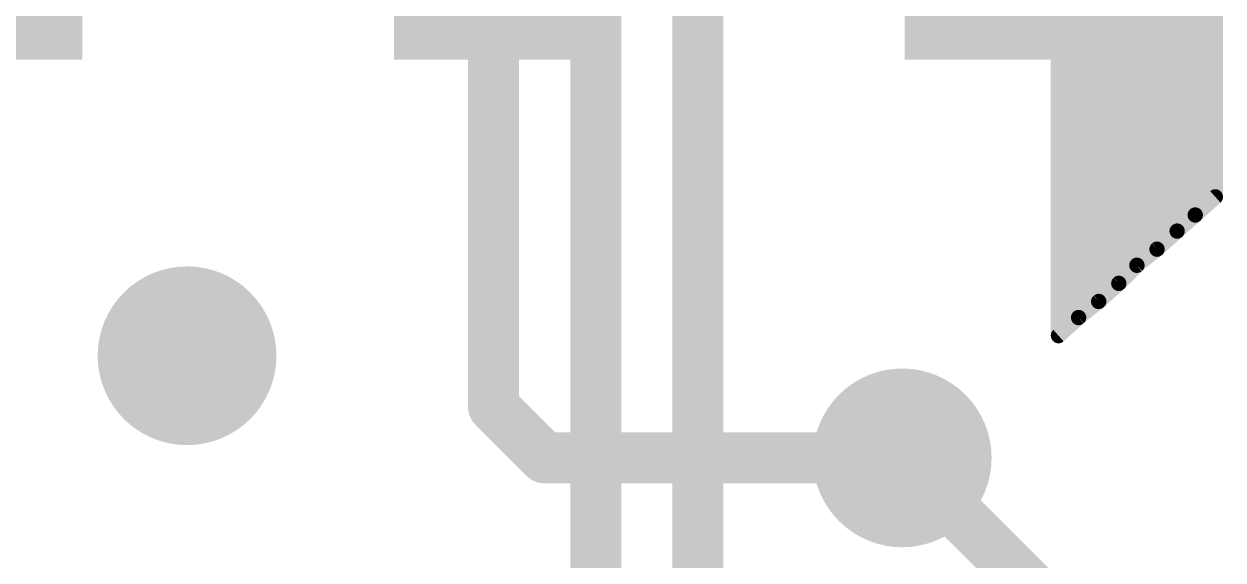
# Model space of a CAD drawing. Extents: x -1 to 106, y -18 to 72.
# Drawn here: x 42.12 to 48.08, y 50.8 to 53.47 of the extents above; entities that cross this region are included whole.
import ezdxf

# ---------------------------------------------------------------- set-up
doc = ezdxf.new("R2010")
doc.units = 0
for name, color, linetype in [('1', 12, 'CONTINUOUS'), ('16', 132, 'CONTINUOUS'), ('18', 110, 'CONTINUOUS'), ('22', 40, 'CONTINUOUS')]:
    doc.layers.add(name, color=color, linetype=linetype)

# ---------------------------------------------------------------- blocks, each defined once
blk = doc.blocks.new('RECT')
blk.add_solid([(-0.5, -0.5), (0.5, -0.5), (-0.5, 0.5), (0.5, 0.5)])
blk = doc.blocks.new('ROUNDV')
at = {"const_width": 0.5}
blk.add_lwpolyline([(0, -0.25, 1), (0, 0.25, 1), (0, -0.25)], format="xyb", dxfattribs=at)

msp = doc.modelspace()

# ---------------------------------------------------------------- linework, layer by layer
at = {"layer": '1', "const_width": 0.254}
for points in [[(44.45, 55.3593), (44.45, 51.562)], [(44.45, 51.562), (44.704, 51.308)], [(44.704, 51.308), (46.482, 51.308)]]:
    msp.add_lwpolyline(points, dxfattribs=at)
at = {"layer": '1', "const_width": 0.127}
for points in [[(44.4949, 51.6069, 1), (44.4051, 51.5171)], [(44.3865, 51.562, 1), (44.5135, 51.562)], [(44.704, 51.3715, 1), (44.704, 51.2445)], [(44.6591, 51.2631, 1), (44.7489, 51.3529)], [(46.482, 51.2445, 1), (46.482, 51.3715)]]:
    msp.add_lwpolyline(points, format="xyb", dxfattribs=at)
at = {"layer": '16', "const_width": 0.254}
for points in [[(44.958, 49.022), (44.958, 57.404)], [(45.466, 48.768), (45.466, 57.15)], [(46.482, 51.308), (47.498, 50.292)]]:
    msp.add_lwpolyline(points, dxfattribs=at)
at = {"layer": '16', "const_width": 0.127}
msp.add_lwpolyline([(46.5269, 51.3529, 1), (46.4371, 51.2631)], format="xyb", dxfattribs=at)
at = {"layer": '22', "const_width": 0.0762}
for points in [[(48.039, 52.606), (48.039, 56.296)], [(47.259, 53.956), (47.259, 51.916)], [(47.259, 53.4924), (48.039, 53.4924)], [(47.259, 53.4162), (48.039, 53.4162)], [(47.259, 53.34), (48.039, 53.34)], [(47.259, 53.2638), (48.039, 53.2638)], [(47.259, 53.1876), (48.039, 53.1876)], [(47.259, 53.1114), (48.039, 53.1114)], [(47.259, 53.0352), (48.039, 53.0352)], [(47.259, 52.959), (48.039, 52.959)], [(47.259, 52.8828), (48.039, 52.8828)], [(47.259, 52.8066), (48.039, 52.8066)], [(47.259, 52.7304), (48.039, 52.7304)], [(47.259, 52.6542), (48.039, 52.6542)], [(47.259, 52.578), (48.0079, 52.578)], [(47.939, 52.516), (48.039, 52.606)], [(47.259, 52.5018), (47.923, 52.5018)], [(47.849, 52.436), (47.939, 52.516)], [(47.749, 52.346), (47.849, 52.436)], [(47.259, 52.4256), (47.8374, 52.4256)], [(47.259, 52.3494), (47.7528, 52.3494)], [(47.649, 52.266), (47.749, 52.346)], [(47.259, 52.2732), (47.658, 52.2732)], [(47.559, 52.176), (47.649, 52.266)], [(47.259, 52.197), (47.58, 52.197)], [(47.459, 52.086), (47.559, 52.176)], [(47.259, 52.1208), (47.4977, 52.1208)], [(47.359, 52.006), (47.459, 52.086)], [(47.259, 52.0446), (47.4073, 52.0446)], [(47.259, 51.916), (47.359, 52.006)], [(47.259, 51.9684), (47.3172, 51.9684)]]:
    msp.add_lwpolyline(points, dxfattribs=at)
at = {"layer": '22', "const_width": 0.0381}
for points in [[(47.259, 53.5115, 1), (47.259, 53.4734)], [(48.039, 53.4734, 1), (48.039, 53.5115)], [(47.259, 53.4353, 1), (47.259, 53.3972)], [(48.039, 53.3972, 1), (48.039, 53.4353)], [(47.259, 53.3591, 1), (47.259, 53.321)], [(48.039, 53.321, 1), (48.039, 53.3591)], [(47.259, 53.2829, 1), (47.259, 53.2448)], [(48.039, 53.2448, 1), (48.039, 53.2829)], [(47.259, 53.2067, 1), (47.259, 53.1686)], [(48.039, 53.1686, 1), (48.039, 53.2067)], [(47.259, 53.1305, 1), (47.259, 53.0924)], [(48.039, 53.0924, 1), (48.039, 53.1305)], [(47.259, 53.0543, 1), (47.259, 53.0162)], [(48.039, 53.0162, 1), (48.039, 53.0543)], [(47.259, 52.9781, 1), (47.259, 52.94)], [(48.039, 52.94, 1), (48.039, 52.9781)], [(47.259, 52.9019, 1), (47.259, 52.8638)], [(48.039, 52.8638, 1), (48.039, 52.9019)], [(47.259, 52.8257, 1), (47.259, 52.7876)], [(48.039, 52.7876, 1), (48.039, 52.8257)], [(47.259, 52.7495, 1), (47.259, 52.7114)], [(48.039, 52.7114, 1), (48.039, 52.7495)], [(47.259, 52.6733, 1), (47.259, 52.6352)], [(48.039, 52.6352, 1), (48.039, 52.6733)], [(47.259, 52.5971, 1), (47.259, 52.559)], [(48.0079, 52.559, 1), (48.0079, 52.5971)], [(48.02, 52.606, 1), (48.0581, 52.606)], [(48.0517, 52.5918, 1), (48.0263, 52.6202)], [(47.259, 52.5209, 1), (47.259, 52.4828)], [(47.9263, 52.5302, 1), (47.9517, 52.5018)], [(47.923, 52.4828, 1), (47.923, 52.5209)], [(47.9517, 52.5018, 1), (47.9263, 52.5302)], [(47.8363, 52.4502, 1), (47.8617, 52.4218)], [(47.8617, 52.4218, 1), (47.8363, 52.4502)], [(47.259, 52.4447, 1), (47.259, 52.4066)], [(47.8374, 52.4066, 1), (47.8374, 52.4447)], [(47.259, 52.3685, 1), (47.259, 52.3304)], [(47.7363, 52.3602, 1), (47.7617, 52.3318)], [(47.7609, 52.3311, 1), (47.7371, 52.3609)], [(47.7528, 52.3304, 1), (47.7528, 52.3685)], [(47.259, 52.2923, 1), (47.259, 52.2542)], [(47.6371, 52.2809, 1), (47.6609, 52.2511)], [(47.6625, 52.2525, 1), (47.6355, 52.2795)], [(47.658, 52.2542, 1), (47.658, 52.2923)], [(47.259, 52.2161, 1), (47.259, 52.178)], [(47.58, 52.178, 1), (47.58, 52.2161)], [(47.5455, 52.1895, 1), (47.5725, 52.1625)], [(47.5717, 52.1618, 1), (47.5463, 52.1902)], [(47.259, 52.1399, 1), (47.259, 52.1018)], [(47.4463, 52.1002, 1), (47.4717, 52.0718)], [(47.4709, 52.0711, 1), (47.4471, 52.1009)], [(47.4977, 52.1018, 1), (47.4977, 52.1399)], [(47.259, 52.0637, 1), (47.259, 52.0256)], [(47.4073, 52.0256, 1), (47.4073, 52.0637)], [(47.259, 51.9875, 1), (47.259, 51.9494)], [(47.3172, 51.9494, 1), (47.3172, 51.9875)], [(47.3471, 52.0209, 1), (47.3709, 51.9911)], [(47.3717, 51.9918, 1), (47.3463, 52.0202)], [(47.2463, 51.9302, 1), (47.2717, 51.9018)], [(47.24, 51.916, 1), (47.2781, 51.916)]]:
    msp.add_lwpolyline(points, format="xyb", dxfattribs=at)

# ---------------------------------------------------------------- block references
at = {"layer": '1', "xscale": 4.1402, "yscale": 0.9906, "rotation": 270}
for p in [(41.91, 55.3593), (44.45, 55.3593), (46.99, 55.3593)]:
    msp.add_blockref('RECT', p, dxfattribs=at)
at = {"layer": '18', "xscale": 0.889, "yscale": 0.889}
for p in [(42.926, 51.816), (42.926, 51.816), (46.482, 51.308), (46.482, 51.308)]:
    msp.add_blockref('ROUNDV', p, dxfattribs=at)

doc.saveas('drawing.dxf')
